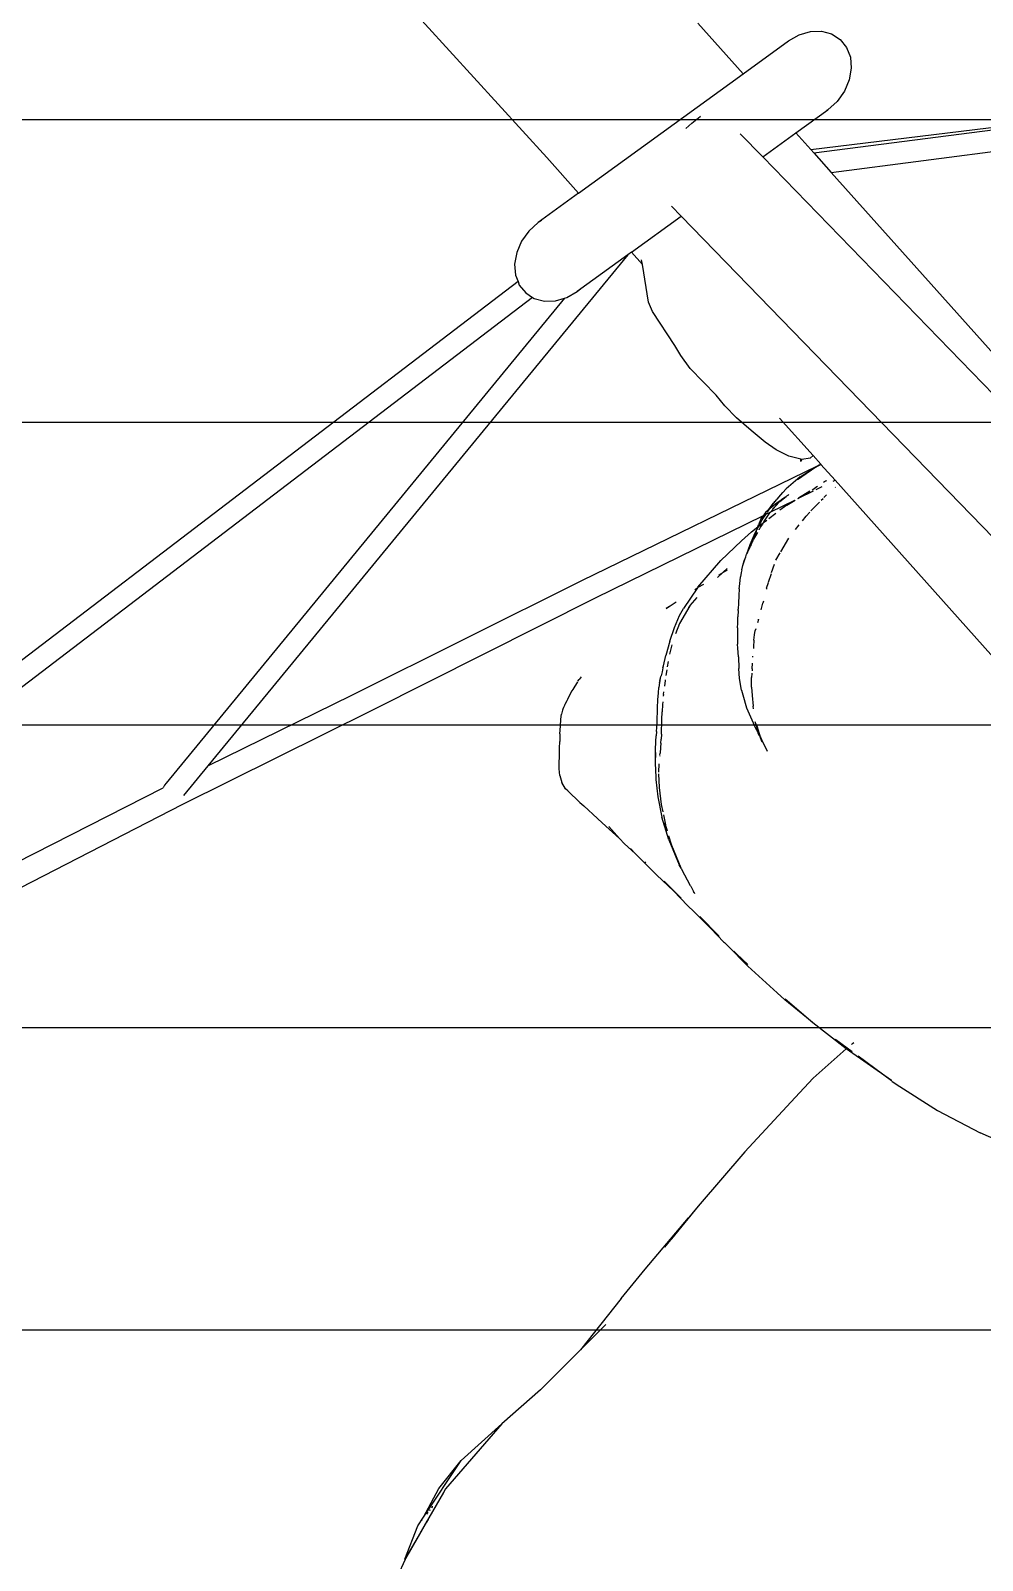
# Model space of a CAD drawing. Header units: millimetres. Extents: x -12551121 to 353735, y 112272 to 285506.
# Drawn here: x 97071.5 to 97366.3, y 178428.7 to 178902.6 of the extents above; entities that cross this region are included whole.
import ezdxf

# ---------------------------------------------------------------- set-up
doc = ezdxf.new("R2010")
doc.units = ezdxf.units.MM
doc.header["$MEASUREMENT"] = 0
doc.layers.add('+AT9-HATCH', color=8, linetype='Continuous')
doc.layers.add('+AT9_Hardscape', color=1, linetype='Continuous')

# ---------------------------------------------------------------- blocks, each defined once
blk = doc.blocks.new('hammock')
at = {"layer": '+AT9_Hardscape', "color": 1}
for p, q in [((492.96, 1930.82), (576.94, 1838.6)), ((623.77, 1880.2), (637.75, 1864.55)), ((655.12, 1876.65), (658.6, 1877.67)), ((658.6, 1877.67), (662.02, 1877.76)), ((662.02, 1877.76), (665.17, 1876.92)), ((665.17, 1876.92), (667.82, 1875.2)), ((637.75, 1864.55), (651.84, 1874.78)), ((651.84, 1874.78), (655.12, 1876.65)), ((667.82, 1875.2), (669.8, 1872.73)), ((669.8, 1872.73), (670.96, 1869.67)), ((670.96, 1869.67), (671.24, 1866.23)), ((586.81, 1827.54), (637.75, 1864.55)), ((671.24, 1866.23), (670.6, 1862.64)), ((658.71, 1841.08), (815.2, 1860.22)), ((659.67, 1840), (815.2, 1860.22)), ((669.1, 1859.15), (666.84, 1856)), ((670.6, 1862.64), (669.1, 1859.15)), ((654.1, 1846.24), (663.97, 1853.4)), ((663.97, 1853.4), (663.62, 1853.2)), ((666.84, 1856), (663.97, 1853.4)), ((665.04, 1833.99), (814.9, 1853.47)), ((620.03, 1847.64), (621.85, 1849.25)), ((621.85, 1849.25), (624.49, 1851.33)), ((624.49, 1851.33), (624.59, 1851.39)), ((636.88, 1845.95), (643.84, 1838.78)), ((643.84, 1838.78), (654.1, 1846.24)), ((654.1, 1846.24), (658.71, 1841.08)), ((658.71, 1841.08), (659.67, 1840)), ((659.67, 1840), (665.04, 1833.99)), ((576.94, 1838.6), (586.81, 1827.54)), ((643.84, 1838.78), (953.58, 1519.63)), ((665.04, 1833.99), (718.04, 1774.65)), ((586.81, 1827.54), (574.26, 1818.43)), ((586.81, 1827.54), (586.9, 1827.45)), ((603.17, 1809.23), (618.57, 1820.42)), ((615.56, 1823.52), (618.57, 1820.42)), ((618.57, 1820.42), (869.9, 1561.47)), ((571.39, 1815.83), (569.13, 1812.68)), ((574.26, 1818.43), (571.39, 1815.83)), ((575.35, 1819.05), (574.26, 1818.43)), ((569.13, 1812.68), (567.63, 1809.19)), ((602.07, 1808.43), (472, 1650.15)), ((567.63, 1809.19), (566.99, 1805.6)), ((602.07, 1808.43), (586.39, 1797.05)), ((603.17, 1809.23), (602.07, 1808.43)), ((603.17, 1809.23), (606.56, 1805.44)), ((606.56, 1805.44), (606.32, 1806.9)), ((566.99, 1805.6), (567.27, 1802.16)), ((567.27, 1802.16), (568.03, 1800.16)), ((608.44, 1793.79), (606.56, 1805.44)), ((568.03, 1800.16), (198.7, 1518.38)), ((568.03, 1800.16), (568.43, 1799.1)), ((568.43, 1799.1), (570.41, 1796.63)), ((570.41, 1796.63), (572.56, 1795.24)), ((583.11, 1795.18), (586.39, 1797.05)), ((586.39, 1797.05), (587.35, 1797.91)), ((572.56, 1795.24), (212.49, 1520.52)), ((582.44, 1794.98), (459.03, 1644.79)), ((572.56, 1795.24), (573.06, 1794.91)), ((573.06, 1794.91), (576.21, 1794.07)), ((576.21, 1794.07), (579.63, 1794.16)), ((579.63, 1794.16), (582.44, 1794.98)), ((582.44, 1794.98), (583.11, 1795.18)), ((609.67, 1790.88), (608.44, 1793.79)), ((616.57, 1780.4), (609.67, 1790.88)), ((618.43, 1777.21), (616.57, 1780.4)), ((621.33, 1773.25), (618.43, 1777.21)), ((629.38, 1764.98), (621.33, 1773.25)), ((632.09, 1761.66), (629.38, 1764.98)), ((635.73, 1757.93), (632.09, 1761.66)), ((640.24, 1753.99), (635.73, 1757.93)), ((644.55, 1750.42), (640.24, 1753.99)), ((649.05, 1757.86), (659.43, 1746.24)), ((648, 1748.03), (644.55, 1750.42)), ((651.89, 1746.1), (648, 1748.03)), ((655.64, 1745.11), (651.89, 1746.1)), ((655.9, 1745.05), (655.64, 1745.11)), ((655.64, 1744.43), (655.64, 1745.11)), ((655.9, 1745.05), (655.64, 1744.43)), ((658.54, 1745.41), (655.9, 1745.05)), ((659.43, 1746.24), (658.54, 1745.41)), ((659.43, 1746.24), (661.79, 1743.6)), ((587.75, 1707.59), (660.78, 1743.08)), ((655.45, 1739.7), (651.04, 1735.93)), ((654.55, 1738.85), (660.3, 1742.75)), ((655.45, 1739.7), (660.3, 1742.75)), ((660.34, 1742.77), (660.3, 1742.75)), ((660.34, 1742.77), (661.84, 1743.54)), ((661.86, 1743.51), (660.34, 1742.77)), ((660.34, 1742.77), (660.78, 1743.08)), ((660.78, 1743.08), (660.83, 1743.11)), ((660.83, 1743.11), (661.06, 1743.26)), ((661.06, 1743.26), (661.79, 1743.6)), ((661.06, 1743.26), (661.8, 1743.58)), ((661.79, 1743.6), (661.8, 1743.58)), ((661.8, 1743.58), (661.84, 1743.54)), ((661.84, 1743.54), (661.86, 1743.51)), ((661.86, 1743.51), (666.25, 1738.61)), ((649.42, 1734.11), (650, 1734.78)), ((651.04, 1735.93), (650, 1734.78)), ((654.73, 1732.99), (658.42, 1735.22)), ((654.95, 1733.07), (659.52, 1735.31)), ((658.42, 1735.22), (654.95, 1733.07)), ((659.15, 1735.67), (659.09, 1735.67)), ((659.15, 1735.67), (659.96, 1736.16)), ((660.76, 1736.72), (659.96, 1736.16)), ((660.41, 1735.74), (662.24, 1736.64)), ((663.25, 1738.29), (662.6, 1737.88)), ((663.59, 1738.47), (663.25, 1738.29)), ((665.61, 1738.3), (666.25, 1738.61)), ((666.21, 1736.38), (666.32, 1736.47)), ((666.25, 1738.61), (741.32, 1654.55)), ((645.74, 1729.57), (646.42, 1730.6)), ((646.03, 1729.82), (647.19, 1731.49)), ((646.03, 1729.82), (646.75, 1730.45)), ((646.36, 1728.85), (653.77, 1732.48)), ((646.42, 1730.6), (647.19, 1731.49)), ((646.75, 1730.45), (648.22, 1731.64)), ((646.85, 1729.64), (648.84, 1731.75)), ((648.84, 1731.75), (647.1, 1729.71)), ((647.19, 1731.49), (647.24, 1731.55)), ((647.24, 1731.55), (648.1, 1732.56)), ((647.24, 1731.55), (647.56, 1732.01)), ((647.56, 1732.01), (648.1, 1732.56)), ((647.67, 1731.1), (649.52, 1732.59)), ((648.1, 1732.56), (648.29, 1732.75)), ((648.22, 1731.64), (649.52, 1732.59)), ((648.29, 1732.75), (649.42, 1734.11)), ((648.84, 1731.75), (649.06, 1732.01)), ((649.14, 1732.08), (649.06, 1732.01)), ((651.27, 1730.89), (649.13, 1729.32)), ((649.14, 1732.08), (651.1, 1733.61)), ((649.42, 1732.37), (649.14, 1732.08)), ((649.42, 1732.37), (650.65, 1733.33)), ((649.52, 1732.59), (649.79, 1732.8)), ((649.79, 1732.8), (650.65, 1733.33)), ((650.65, 1733.33), (651.1, 1733.61)), ((651.1, 1733.61), (651.14, 1733.64)), ((651.36, 1733.8), (651.14, 1733.64)), ((651.27, 1730.89), (653.87, 1732.47)), ((651.48, 1733.88), (651.36, 1733.8)), ((651.52, 1733.91), (651.48, 1733.88)), ((651.55, 1733.93), (651.52, 1733.91)), ((651.55, 1733.93), (651.92, 1734.21)), ((654.74, 1732.96), (654.95, 1733.07)), ((658.76, 1729.1), (661.36, 1731.81)), ((661.96, 1732.44), (662.49, 1733)), ((662.72, 1733.24), (663.07, 1733.6)), ((663.07, 1733.6), (663.62, 1734.09)), ((591.99, 1702.17), (644.08, 1727.73)), ((643.26, 1726.57), (642.52, 1724.84)), ((642.59, 1724.4), (643.62, 1726.36)), ((642.59, 1724.4), (643.93, 1725.42)), ((643.26, 1726.57), (643.81, 1727.38)), ((643.62, 1726.36), (644.75, 1727.99)), ((643.93, 1725.42), (643.7, 1725.01)), ((644.08, 1727.73), (643.81, 1727.38)), ((643.93, 1725.42), (644.04, 1725.5)), ((644.04, 1725.5), (645.07, 1726.28)), ((644.14, 1725.75), (644.04, 1725.5)), ((644.08, 1727.73), (644.74, 1728.06)), ((644.21, 1727.92), (644.08, 1727.73)), ((644.14, 1725.75), (646.04, 1728.47)), ((644.72, 1728.63), (644.21, 1727.92)), ((645.53, 1729.39), (644.72, 1728.63)), ((644.74, 1728.06), (644.98, 1728.41)), ((644.74, 1728.06), (644.83, 1728.1)), ((644.75, 1727.99), (644.74, 1728.06)), ((644.75, 1727.99), (644.83, 1728.1)), ((644.83, 1728.1), (646.36, 1728.85)), ((644.83, 1728.1), (645.1, 1728.49)), ((645.21, 1728.77), (645.74, 1729.57)), ((645.41, 1728.94), (646.03, 1729.82)), ((645.53, 1729.39), (645.74, 1729.57)), ((645.71, 1726.76), (647.9, 1728.43)), ((645.74, 1729.57), (646.03, 1729.82)), ((646.36, 1728.85), (646.04, 1728.47)), ((646.94, 1729.54), (646.36, 1728.85)), ((656.09, 1726.06), (657.25, 1727.53)), ((657.25, 1727.53), (658.43, 1728.76)), ((637.24, 1719.8), (640.3, 1722.67)), ((640.88, 1720.62), (639.7, 1717.81)), ((639.92, 1718.67), (641.49, 1722.3)), ((640.3, 1722.67), (642.3, 1724.18)), ((642.16, 1722.39), (641.01, 1720.31)), ((641.01, 1720.31), (641.74, 1721.93)), ((641.14, 1720.72), (641.01, 1720.31)), ((641.14, 1720.72), (641.85, 1722.84)), ((641.49, 1722.3), (641.99, 1723.25)), ((641.85, 1722.84), (641.99, 1723.25)), ((641.99, 1723.25), (642.59, 1724.4)), ((642.18, 1723.82), (641.99, 1723.25)), ((642.18, 1723.82), (642.3, 1724.18)), ((642.3, 1724.18), (642.52, 1724.84)), ((642.3, 1724.18), (642.59, 1724.4)), ((642.67, 1723.24), (642.68, 1723.34)), ((643.14, 1724.16), (642.68, 1723.34)), ((643.7, 1725.01), (643.14, 1724.16)), ((649.41, 1716.4), (651.91, 1720.64)), ((653.94, 1723.31), (655.13, 1724.83)), ((630.82, 1713.77), (637.24, 1719.8)), ((638.82, 1715.71), (638.87, 1715.79)), ((638.87, 1715.79), (639.92, 1718.67)), ((639.11, 1716.31), (638.87, 1715.79)), ((639.82, 1717.87), (639.11, 1716.31)), ((639.5, 1717.34), (639.11, 1716.31)), ((639.5, 1717.34), (639.67, 1717.76)), ((639.67, 1717.76), (639.7, 1717.81)), ((639.82, 1717.87), (639.9, 1718.02)), ((639.9, 1718.02), (639.96, 1718.16)), ((640.24, 1718.6), (639.96, 1718.16)), ((640.24, 1718.6), (640.46, 1719.12)), ((640.46, 1719.12), (640.58, 1719.36)), ((640.58, 1719.36), (640.63, 1719.53)), ((640.7, 1719.74), (640.63, 1719.53)), ((640.7, 1719.74), (640.82, 1719.91)), ((640.81, 1719.95), (641.01, 1720.31)), ((640.82, 1719.91), (640.81, 1719.95)), ((647.93, 1713.9), (649.25, 1716.14)), ((623.76, 1705.51), (630.82, 1713.77)), ((631.62, 1710.13), (632.84, 1711.23)), ((637.35, 1710.85), (637.62, 1712.17)), ((637.62, 1712.17), (638.36, 1714.33)), ((637.62, 1712.17), (638.08, 1713.67)), ((638.08, 1713.67), (638.36, 1714.33)), ((638.36, 1714.33), (638.57, 1714.93)), ((638.57, 1714.93), (638.82, 1715.71)), ((646.59, 1710.01), (647.42, 1712.63)), ((516.53, 1672.05), (587.75, 1707.59)), ((623.86, 1705.45), (625.59, 1706.46)), ((631.35, 1709.89), (629.79, 1708.5)), ((630.31, 1709.31), (630.24, 1709.2)), ((630.31, 1709.31), (631.18, 1709.84)), ((631.18, 1709.84), (631.35, 1709.89)), ((631.37, 1709.91), (631.35, 1709.89)), ((631.53, 1710.05), (631.37, 1709.91)), ((631.55, 1710.07), (631.53, 1710.05)), ((631.55, 1710.07), (631.59, 1710.11)), ((631.59, 1710.11), (631.62, 1710.13)), ((631.62, 1710.13), (632.84, 1710.92)), ((631.62, 1710.13), (632.84, 1710.85)), ((631.62, 1710.13), (632.84, 1710.82)), ((636.53, 1705.01), (636.68, 1706.55)), ((636.68, 1706.55), (636.91, 1708.65)), ((637.16, 1709.99), (636.91, 1708.65)), ((637.35, 1710.85), (637.16, 1709.99)), ((645.03, 1705.15), (645.61, 1706.98)), ((645.63, 1707.02), (646.49, 1709.7)), ((522.84, 1667.34), (591.99, 1702.17)), ((623.6, 1705.28), (619.25, 1698.87)), ((621.3, 1699.85), (623.49, 1702.26)), ((622.8, 1704.76), (623.6, 1705.28)), ((623.76, 1705.51), (623.6, 1705.28)), ((623.6, 1705.28), (623.86, 1705.45)), ((636.4, 1702.91), (636.29, 1700.54)), ((636.53, 1705.01), (636.4, 1702.91)), ((645.03, 1705.15), (644.97, 1704.91)), ((613.9, 1698.86), (616.97, 1700.91)), ((614.96, 1699.51), (613.9, 1698.86)), ((621.2, 1699.67), (618.02, 1694.26)), ((618.07, 1696.7), (619.25, 1698.87)), ((621.2, 1699.67), (620.8, 1699.22)), ((621.3, 1699.85), (621.2, 1699.67)), ((636.2, 1698.21), (636.12, 1696.3)), ((636.2, 1698.21), (636.21, 1698.64)), ((636.29, 1700.54), (636.21, 1698.64)), ((643.38, 1698.5), (643.85, 1700.54)), ((644.02, 1701.2), (643.85, 1700.54)), ((615.06, 1688.74), (616.49, 1693.01)), ((616.49, 1693.01), (618.07, 1696.7)), ((618.02, 1694.26), (616.83, 1691.08)), ((636.03, 1692.93), (635.99, 1689.99)), ((636.03, 1692.93), (636.06, 1694.3)), ((636.06, 1694.3), (636.12, 1696.3)), ((641.28, 1690.69), (641.52, 1692.05)), ((641.65, 1692.55), (641.52, 1692.05)), ((642.47, 1695.43), (642.18, 1694.45)), ((642.47, 1695.43), (642.52, 1695.59)), ((615.06, 1688.74), (613.86, 1684.34)), ((615.71, 1687.62), (614.98, 1684.75)), ((635.99, 1689.99), (636.04, 1687.79)), ((636.12, 1686.63), (636.04, 1687.79)), ((641.11, 1689.1), (640.96, 1686.97)), ((641.11, 1689.1), (641.28, 1690.69)), ((613.09, 1681.11), (613.86, 1684.34)), ((636.27, 1683.93), (636.12, 1686.63)), ((636.27, 1683.93), (636.45, 1680.26)), ((640.77, 1683.78), (640.79, 1684.15)), ((640.96, 1686.97), (640.93, 1686.52)), ((612, 1676.53), (612.29, 1677.84)), ((612.02, 1676.55), (612.29, 1677.84)), ((612.29, 1677.84), (612.33, 1678.01)), ((612.42, 1678.43), (612.33, 1678.01)), ((612.63, 1679.26), (612.42, 1678.43)), ((612.92, 1680.49), (612.63, 1679.26)), ((612.92, 1680.49), (613.09, 1681.11)), ((614.11, 1679.91), (613.85, 1678.11)), ((614.55, 1682.46), (614.25, 1680.78)), ((636.67, 1677.17), (636.45, 1680.26)), ((640.46, 1678.73), (640.38, 1677.55)), ((640.47, 1678.89), (640.46, 1678.73)), ((640.57, 1680.17), (640.52, 1679.53)), ((640.57, 1680.17), (640.67, 1681.98)), ((584.71, 1673.33), (583.51, 1671.01)), ((584.96, 1673.74), (584.71, 1673.33)), ((586.41, 1676.17), (584.96, 1673.74)), ((586.56, 1676.41), (586.93, 1676.9)), ((587.55, 1677.71), (586.93, 1676.9)), ((611.51, 1672.75), (611.66, 1674.41)), ((611.89, 1675.96), (611.66, 1674.41)), ((611.89, 1675.96), (611.97, 1676.31)), ((612, 1676.53), (611.97, 1676.31)), ((613.05, 1672.25), (613.16, 1673.09)), ((613.63, 1676.56), (613.38, 1674.82)), ((613.65, 1676.73), (613.63, 1676.56)), ((637.29, 1673.57), (636.67, 1677.17)), ((637.29, 1673.57), (637.61, 1672.16)), ((640.35, 1676.26), (640.38, 1677.55)), ((640.39, 1674.51), (640.35, 1676.26)), ((640.39, 1674.51), (640.51, 1671.94)), ((472, 1650.15), (516.53, 1672.05)), ((582.39, 1668.8), (582.16, 1668.25)), ((582.43, 1668.88), (582.39, 1668.8)), ((582.45, 1668.91), (582.43, 1668.88)), ((582.54, 1669.12), (582.45, 1668.91)), ((583.15, 1670.3), (582.54, 1669.12)), ((583.32, 1670.65), (583.15, 1670.3)), ((583.5, 1670.98), (583.32, 1670.65)), ((583.51, 1671.01), (583.5, 1670.98)), ((611.27, 1668.08), (611.38, 1670.54)), ((611.38, 1670.54), (611.51, 1672.75)), ((612.82, 1669.1), (612.72, 1666.9)), ((612.87, 1669.96), (612.82, 1669.1)), ((613.05, 1672.25), (613, 1671.67)), ((637.61, 1672.16), (638.75, 1668.15)), ((640.51, 1671.94), (640.82, 1668.64)), ((640.96, 1667.75), (640.82, 1668.64)), ((464.02, 1638.12), (522.84, 1667.34)), ((581.14, 1662.47), (581.29, 1664.6)), ((581.29, 1664.6), (581.48, 1666.13)), ((581.81, 1667.41), (581.48, 1666.13)), ((581.93, 1667.71), (581.81, 1667.41)), ((582.16, 1668.25), (581.93, 1667.71)), ((611.08, 1663.54), (611.27, 1668.08)), ((612.45, 1659.9), (612.62, 1664.44)), ((612.62, 1664.44), (612.72, 1666.9)), ((638.75, 1668.15), (641.24, 1662.56)), ((641.33, 1663.88), (642.08, 1661.78)), ((581.03, 1660.04), (580.94, 1657.65)), ((581.03, 1660.04), (581.14, 1662.47)), ((610.75, 1657.69), (610.85, 1659.48)), ((610.93, 1660.81), (610.85, 1659.48)), ((610.93, 1660.81), (611.01, 1662.05)), ((611.01, 1662.05), (611.08, 1663.54)), ((612.45, 1659.9), (612.38, 1658.41)), ((642.04, 1661.17), (641.24, 1662.56)), ((642.08, 1661.78), (641.79, 1663.11)), ((641.89, 1662.94), (642.07, 1662.18)), ((642.36, 1660.54), (642.04, 1661.17)), ((642.07, 1662.18), (643.07, 1659.15)), ((642.08, 1661.78), (642.09, 1661.75)), ((642.09, 1661.75), (642.89, 1659.54)), ((642.36, 1660.54), (642.09, 1661.75)), ((642.36, 1660.54), (642.41, 1660.32)), ((642.45, 1660.16), (642.41, 1660.32)), ((642.89, 1659.54), (642.41, 1660.32)), ((642.85, 1659.48), (642.45, 1660.16)), ((642.85, 1659.48), (642.91, 1659.45)), ((642.91, 1659.45), (642.89, 1659.54)), ((643.07, 1659.15), (642.91, 1659.45)), ((643.06, 1659.03), (642.91, 1659.45)), ((643.06, 1659.03), (643.15, 1658.9)), ((643.07, 1659.15), (643.08, 1659.12)), ((643.08, 1659.12), (643.13, 1659.02)), ((643.13, 1659.02), (643.15, 1658.9)), ((643.15, 1658.9), (643.17, 1658.83)), ((580.83, 1653.16), (580.85, 1654.2)), ((580.85, 1654.2), (580.89, 1655.59)), ((580.89, 1655.59), (580.94, 1657.65)), ((610.62, 1654.27), (610.51, 1651)), ((610.61, 1651.65), (610.62, 1654.27)), ((610.62, 1655.1), (610.75, 1657.69)), ((610.62, 1654.27), (610.62, 1655.1)), ((612.19, 1655.83), (612.01, 1654.01)), ((612.3, 1657.17), (612.19, 1655.83)), ((612.3, 1657.17), (612.38, 1658.41)), ((643.17, 1658.83), (643.45, 1658.33)), ((643.63, 1657.46), (643.17, 1658.83)), ((643.45, 1658.33), (645.15, 1654.65)), ((644.41, 1656.49), (643.45, 1658.33)), ((472, 1650.15), (464.42, 1640.93)), ((580.77, 1649.17), (580.8, 1650.95)), ((580.8, 1650.95), (580.83, 1653.16)), ((610.51, 1651), (610.67, 1646.6)), ((611.6, 1648.21), (611.72, 1650.71)), ((611.94, 1653.24), (611.93, 1653.14)), ((611.96, 1653.49), (611.95, 1653.39)), ((611.96, 1653.49), (612.01, 1654.01)), ((459.03, 1644.79), (458.5, 1644.12)), ((580.95, 1647.1), (580.77, 1649.17)), ((580.95, 1647.1), (581.56, 1645.01)), ((582.75, 1643.04), (581.56, 1645.01)), ((610.67, 1646.6), (610.7, 1645.91)), ((610.7, 1645.91), (611.3, 1640.57)), ((611.59, 1647.64), (611.73, 1643.44)), ((394.4, 1610.88), (458.17, 1643.34)), ((458.5, 1644.12), (458.17, 1643.34)), ((583.45, 1642.36), (582.75, 1643.04)), ((587.18, 1638.81), (583.45, 1642.36)), ((611.3, 1640.57), (612.57, 1634.28)), ((611.73, 1643.44), (612.38, 1638.14)), ((401.43, 1605.95), (464.02, 1638.12)), ((587.18, 1638.81), (588.43, 1637.79)), ((588.43, 1637.79), (592.62, 1633.85)), ((612.38, 1638.14), (612.88, 1635.84)), ((592.62, 1633.85), (594.14, 1632.49)), ((594.14, 1632.49), (599.48, 1627.63)), ((599.48, 1627.63), (596.11, 1631.33)), ((614.71, 1627.2), (612.57, 1634.28)), ((613.06, 1634.99), (613.73, 1631.9)), ((614.09, 1630.59), (613.52, 1632.43)), ((613.73, 1631.9), (613.52, 1632.43)), ((614.09, 1630.59), (613.73, 1631.9)), ((614.33, 1629.93), (614.09, 1630.59)), ((601, 1625.96), (599.48, 1627.63)), ((604.34, 1623), (601, 1625.96)), ((614.71, 1627.2), (617.93, 1619.47)), ((614.77, 1628.39), (614.78, 1628.43)), ((615.7, 1625.47), (614.77, 1628.39)), ((602.89, 1624.49), (604.34, 1623)), ((604.34, 1623), (609.02, 1618.19)), ((615.81, 1625.01), (615.7, 1625.47)), ((618.56, 1618.41), (615.7, 1625.47)), ((607.3, 1620.4), (607.34, 1620.35)), ((607.66, 1620.07), (607.34, 1620.35)), ((609.02, 1618.19), (610.9, 1616.34)), ((616.29, 1611.28), (610.9, 1616.34)), ((618.23, 1618.9), (617.93, 1619.47)), ((618.56, 1618.41), (618.23, 1618.9)), ((618.56, 1618.41), (618.7, 1618.15)), ((618.7, 1618.15), (618.75, 1618.02)), ((621.49, 1612.91), (618.75, 1618.02)), ((613.34, 1614.38), (618.6, 1609.11)), ((616.29, 1611.28), (613.34, 1614.38)), ((621.51, 1612.88), (621.49, 1612.91)), ((621.51, 1612.88), (622.41, 1611.23)), ((618.6, 1609.11), (616.29, 1611.28)), ((620.5, 1606.86), (616.29, 1611.28)), ((622.55, 1604.87), (620.5, 1606.86)), ((622.59, 1610.86), (622.41, 1611.23)), ((622.64, 1610.77), (622.59, 1610.86)), ((622.81, 1610.44), (622.64, 1610.77)), ((627.88, 1599.66), (622.55, 1604.87)), ((624.38, 1603.41), (630.19, 1597.43)), ((627.88, 1599.66), (624.38, 1603.41)), ((631.72, 1595.57), (627.88, 1599.66)), ((630.19, 1597.43), (627.88, 1599.66)), ((630.32, 1597.28), (630.19, 1597.43)), ((631.72, 1595.57), (631.98, 1595.37)), ((631.98, 1595.37), (632.49, 1594.85)), ((632.49, 1594.85), (632.9, 1594.47)), ((639.21, 1588.09), (632.9, 1594.47)), ((635.04, 1592.47), (634.85, 1592.67)), ((635.04, 1592.47), (635.48, 1592.08)), ((635.48, 1592.08), (635.56, 1591.99)), ((635.78, 1591.78), (635.74, 1591.83)), ((635.78, 1591.78), (639.2, 1588.59)), ((639.2, 1588.59), (639.22, 1588.57)), ((648.26, 1579.77), (639.21, 1588.09)), ((650.65, 1577.67), (648.26, 1579.77)), ((657.39, 1572.13), (650.65, 1577.67)), ((659.33, 1570.56), (650.72, 1577.83)), ((657.39, 1572.13), (650.72, 1577.83)), ((659.22, 1570.57), (657.39, 1572.13)), ((659.3, 1570.56), (657.39, 1572.13)), ((659.3, 1570.56), (659.22, 1570.57)), ((659.33, 1570.56), (659.3, 1570.56)), ((669.71, 1562.41), (659.33, 1570.56)), ((666.42, 1565.26), (666.25, 1565.41)), ((670.02, 1562.64), (666.42, 1565.26)), ((671.28, 1563.75), (671.63, 1564.06)), ((671.63, 1564.06), (672.09, 1564.41)), ((659.47, 1553.36), (669.71, 1562.41)), ((669.71, 1562.41), (670.02, 1562.64)), ((683.69, 1552.61), (669.71, 1562.41)), ((670.02, 1562.64), (670.19, 1562.8)), ((671.52, 1561.54), (670.02, 1562.64)), ((673.38, 1560.3), (683.69, 1552.61)), ((653.84, 1547.42), (659.47, 1553.36)), ((683.85, 1552.49), (683.69, 1552.61)), ((683.85, 1552.49), (685.15, 1551.52)), ((685.15, 1551.52), (697.98, 1543.3)), ((638.27, 1530.57), (653.84, 1547.42)), ((697.98, 1543.3), (711.14, 1536.39)), ((722.76, 1531.27), (711.14, 1536.39)), ((638.27, 1530.57), (623.83, 1513.67)), ((623.83, 1513.67), (615.53, 1503.57)), ((623.83, 1513.67), (621.83, 1511.32)), ((607.39, 1494.15), (620.8, 1510.07)), ((620.8, 1510.07), (613.41, 1501.05)), ((621.83, 1511.32), (620.8, 1510.07)), ((599.95, 1485.07), (607.39, 1494.15)), ((599.95, 1485.07), (587.35, 1469.17)), ((587.35, 1469.17), (595.27, 1477.1)), ((574.99, 1456.8), (587.35, 1469.17)), ((574.99, 1456.8), (563.06, 1446.29)), ((563.06, 1446.29), (545.62, 1426.12)), ((550.47, 1434.87), (563.06, 1446.29)), ((538.8, 1417.36), (550.47, 1434.87)), ((543.48, 1426.29), (550.47, 1434.87)), ((538.8, 1417.36), (543.48, 1426.29)), ((544.99, 1425.03), (540.33, 1416.9)), ((544.99, 1425.03), (540.4, 1417.13)), ((545.62, 1426.12), (544.99, 1425.03)), ((537.01, 1414.68), (538.8, 1417.36)), ((539.81, 1418.31), (540.21, 1418.93)), ((540.75, 1419.65), (540.58, 1419.32)), ((541.3, 1420.24), (541.39, 1420.51)), ((541.44, 1420.42), (541.5, 1420.51)), ((541.5, 1420.51), (541.51, 1420.66)), ((541.51, 1420.66), (541.59, 1420.77)), ((532.98, 1404.37), (537.01, 1414.68)), ((539.81, 1416.12), (537.07, 1411.4)), ((539.69, 1415.77), (537.07, 1411.22)), ((538.2, 1416.22), (538.27, 1416.35)), ((539.69, 1415.77), (539.7, 1415.8)), ((540.17, 1416.61), (539.7, 1415.8)), ((539.7, 1415.8), (539.81, 1416.12)), ((540.27, 1416.91), (539.81, 1416.12)), ((540.17, 1416.61), (540.18, 1416.65)), ((540.18, 1416.65), (540.27, 1416.91)), ((540.32, 1416.87), (540.18, 1416.65)), ((540.4, 1417.13), (540.27, 1416.91)), ((540.32, 1416.87), (540.33, 1416.9)), ((540.33, 1416.9), (540.4, 1417.13)), ((537.07, 1411.4), (532.98, 1404.37)), ((537.07, 1411.22), (533.18, 1404.44)), ((537.07, 1411.4), (537.07, 1411.22)), ((528.74, 1394.6), (533.04, 1404.12)), ((532.98, 1404.37), (533.04, 1404.12)), ((533.04, 1404.12), (533.18, 1404.44))]:
    blk.add_line(p, q, dxfattribs=at)

msp = doc.modelspace()

# ---------------------------------------------------------------- hatches: boundary and pattern name
at = {"layer": '+AT9-HATCH'}
h = msp.add_hatch(dxfattribs=at)
h.set_pattern_fill('ANSI38', color=62, scale=100)
h.set_pattern_definition([(45, (4874355.9, 2835157.78), (-224.506403, 224.506403), []), (135, (4874355.9, 2835157.78), (-673.51921, 224.506403), [793.75, -476.25])])
h.paths.add_polyline_path([(94992.22, 180226.47), (94842.22, 180226.47), (94842.22, 176851.48), (95292.22, 176851.48, 0.414214), (96192.22, 177751.48), (96192.22, 178626.48, -0.414214), (97292.22, 179726.48), (99092.22, 179726.48), (99092.22, 180226.48), (94992.22, 180226.48)], is_closed=False)
h = msp.add_hatch(dxfattribs=at)
h.set_pattern_fill('LINE', color=8, scale=750)
h.paths.add_polyline_path([(98342.22, 176851.47), (98342.22, 179526.48), (97292.22, 179526.48, 0.414214), (96392.22, 178626.48), (96392.22, 177751.48, -0.414214), (95292.22, 176651.48), (94892.22, 176651.48), (94892.22, 174751.48), (96392.22, 174751.48, 0.414214), (97292.22, 175651.48), (97292.22, 176001.46), (97292.22, 176451.47, -0.414214), (97692.22, 176851.47), (98342.22, 176851.47)], is_closed=False)
h.paths.add_polyline_path([(98392.22, 179526.48), (98392.22, 176851.47), (98692.22, 176851.47), (98692.22, 179526.48)])
h.paths.add_polyline_path([(98742.22, 179526.48), (98742.22, 176851.47), (99042.22, 176851.47), (99042.22, 179526.48)])
h.paths.add_polyline_path([(99367.22, 179526.48), (99367.22, 176851.47), (99667.22, 176851.47), (99667.22, 179526.48)])
h.paths.add_polyline_path([(99717.22, 179526.48), (99717.22, 176851.47), (100017.22, 176851.47), (100017.22, 179526.48)])
h.paths.add_polyline_path([(100067.22, 179526.48), (100067.22, 176851.47), (100367.22, 176851.47), (100367.22, 179526.48)])
h.paths.add_polyline_path([(100417.22, 179526.48), (100417.22, 176851.47), (100717.22, 176851.47), (100717.22, 179526.48)])
h.paths.add_polyline_path([(101067.22, 176716.04), (101067.22, 179526.48), (100767.22, 179526.48), (100767.22, 176851.46), (100767.22, 176851.46, -0.21525)])
h.paths.add_polyline_path([(101117.22, 179526.48), (101117.22, 173451.49), (101417.22, 173451.49), (101417.22, 179503.97, 0.056082), (101217.22, 179526.48), (101117.22, 179526.48)], is_closed=False)
h.paths.add_polyline_path([(101467.22, 179491.06), (101467.22, 173451.49), (101767.22, 173451.49), (101767.22, 179338.87, 0.094274)])
h.paths.add_polyline_path([(102117.22, 178626.63, 0.213378), (101817.22, 179297.3), (101817.22, 173451.49), (102117.22, 173451.49), (102117.22, 178626.48)], is_closed=False)
h.paths.add_polyline_path([(101817.22, 173101.46), (101817.22, 170101.46), (102117.22, 170101.46), (102117.22, 173101.46)])
h.paths.add_polyline_path([(101467.22, 173101.46), (101467.22, 170101.46), (101767.22, 170101.46), (101767.22, 173101.46)])
h.paths.add_polyline_path([(101117.22, 173101.46), (101117.22, 170101.46), (101417.22, 170101.46), (101417.22, 173101.46)])
h.paths.add_polyline_path([(101117.22, 169801.46), (101117.22, 166601.46), (101417.22, 166601.46), (101417.22, 169801.46)])
h.paths.add_polyline_path([(101467.22, 169801.46), (101467.22, 166601.46), (101767.22, 166601.46), (101767.22, 169801.46)])
h.paths.add_polyline_path([(101817.22, 169801.46), (101817.22, 166601.46), (102117.22, 166601.46), (102117.22, 169801.46)])
h.paths.add_polyline_path([(102517.22, 169801.46), (102817.22, 169801.46), (102817.22, 166601.46), (102517.22, 166601.46)])
h.paths.add_polyline_path([(102167.22, 169801.46), (102467.22, 169801.46), (102467.22, 166601.46), (102167.22, 166601.46)])
h.paths.add_polyline_path([(102867.22, 169801.46), (103167.22, 169801.46), (103167.22, 166601.46), (102867.22, 166601.46)])
h.paths.add_polyline_path([(102867.22, 173101.46), (103167.22, 173101.46), (103167.22, 170101.46), (102867.22, 170101.46)])
h.paths.add_polyline_path([(102167.22, 173101.46), (102467.22, 173101.46), (102467.22, 170101.46), (102167.22, 170101.46)])
h.paths.add_polyline_path([(102517.22, 173101.46), (102817.22, 173101.46), (102817.22, 170101.46), (102517.22, 170101.46)])

# ---------------------------------------------------------------- linework, layer by layer
at = {"layer": '+AT9_Hardscape'}
for points in [[(99092.22, 179726.48), (97292.22, 179726.48, 0.414214), (96192.22, 178626.48), (96192.22, 177751.48, -0.414214), (95292.22, 176851.48), (94842.22, 176851.48)], [(99092.22, 179626.48), (97292.22, 179626.48, 0.414214), (96292.22, 178626.48), (96292.22, 177751.48, -0.414214), (95292.22, 176751.48), (94842.22, 176751.48)], [(98342.22, 179526.48), (97292.22, 179526.48, 0.414214), (96392.22, 178626.48), (96392.22, 177751.48, -0.414214), (95292.22, 176651.48), (94892.22, 176651.48), (94892.22, 174751.48), (96392.22, 174751.48, 0.414214), (97292.22, 175651.48), (97292.22, 176001.46), (97292.22, 176451.47, -0.414214), (97692.22, 176851.47), (98342.22, 176851.47)]]:
    msp.add_lwpolyline(points, format="xyb", dxfattribs=at)

# ---------------------------------------------------------------- block references
msp.add_blockref('hammock', (96654.46, 177024.7))

doc.saveas('drawing.dxf')
